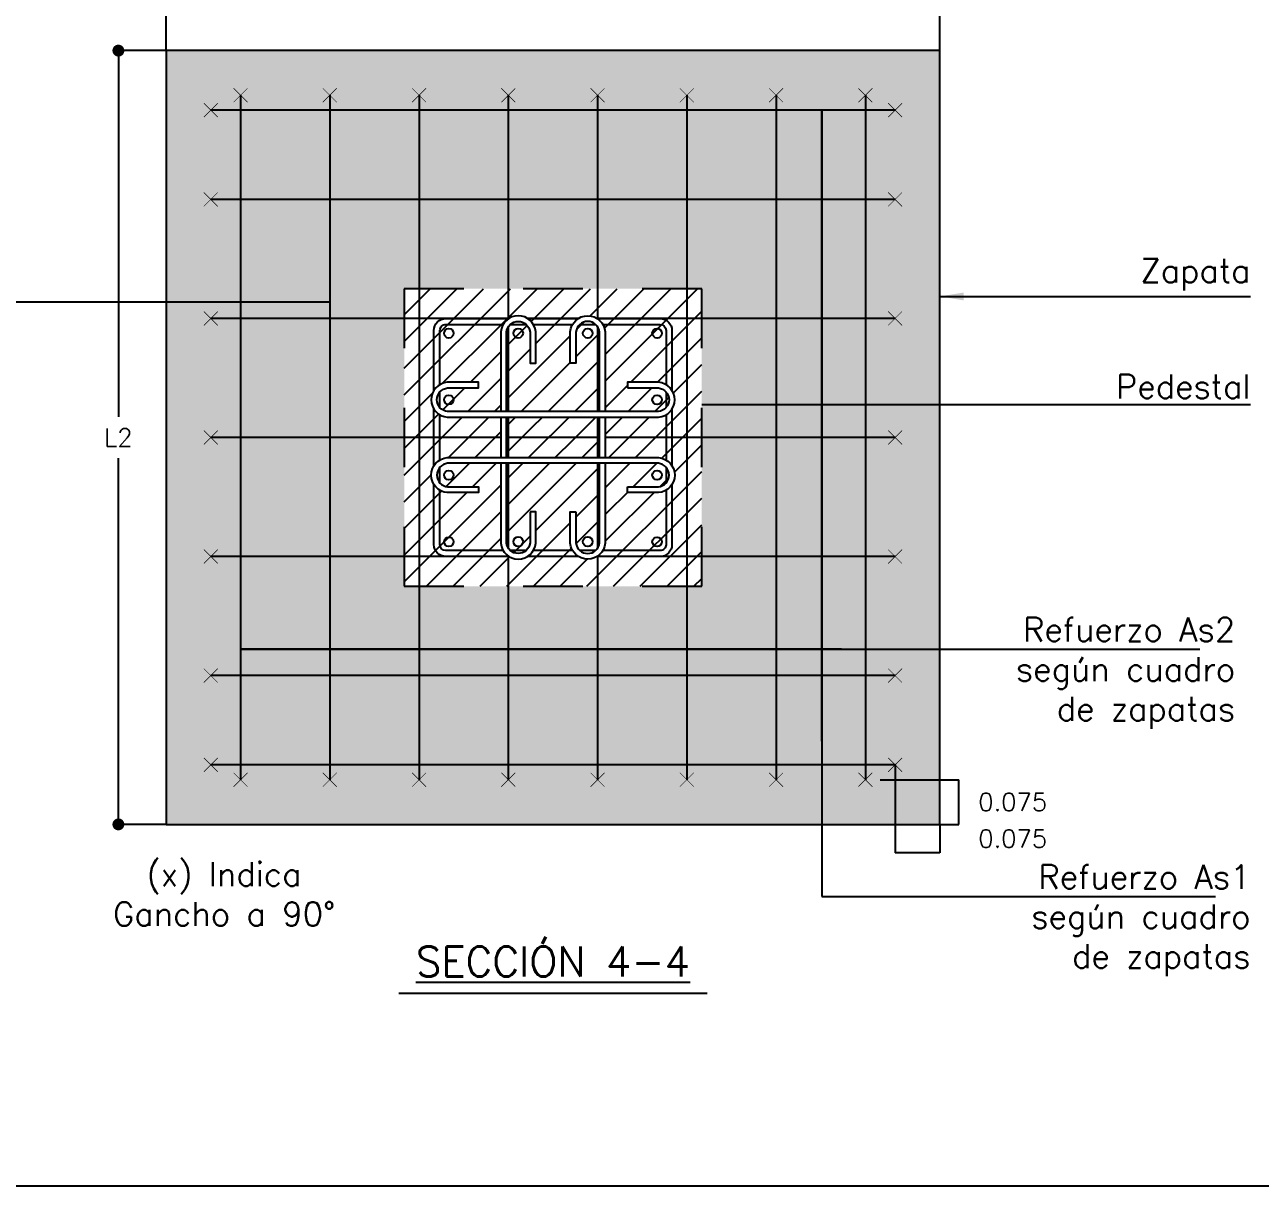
# Model space of a CAD drawing. Header units: millimetres. Extents: x 0 to 197, y -27 to 41.
# Drawn here: x 53.74 to 55.817, y -26.257 to -24.305 of the extents above; entities that cross this region are included whole.
import ezdxf
from ezdxf import colors
from ezdxf.entities.mleader import LeaderData, LeaderLine
from ezdxf.enums import TextEntityAlignment as Align
from ezdxf.math import Vec2, Vec3

# ---------------------------------------------------------------- set-up
doc = ezdxf.new("R2010")
doc.units = ezdxf.units.MM
doc.header["$LTSCALE"] = 0.01
doc.header["$PDMODE"] = 3
doc.linetypes.add('DASHED2', pattern=[0.375, 0.25, -0.125])
for name, color, linetype in [('FC_COTAS', 1, 'Continuous'), ('FC_COTAS @ 100', 1, 'Continuous'), ('FC_COTAS @ 20', 1, 'Continuous'), ('FC_HATCH 251', 251, 'Continuous'), ('FC_HATCH 253', 253, 'Continuous'), ('FC_HATCH 254', 254, 'Continuous'), ('FC_PROYECCION', 6, 'DASHED2'), ('FC_R-140', 2, 'Continuous'), ('FC_R-80', 11, 'Continuous'), ('FC_R-80 @ 20', 11, 'Continuous'), ('FC_REFUERZO', 5, 'Continuous'), ('FC_ZAPATAS', 3, 'Continuous')]:
    doc.layers.add(name, color=color, linetype=linetype)
doc.layers.add('FC_HOJA', color=230, linetype='Continuous', plot=False)
doc.styles.add('FC_TEXT1', font='romans.shx')
doc.dimstyles.new('FC_COTAS', dxfattribs={"dimtxt": 0.0015, "dimasz": 0.001, "dimexe": 0, "dimexo": 0, "dimgap": 0.001, "dimtad": 1, "dimtih": 1, "dimtoh": 1, "dimzin": 0, "dimdsep": 46, "dimtxsty": 'FC_TEXT1', "dimblk": 'DOT', "dimcen": 0.09, "dimclrd": 256, "dimclre": 256, "dimclrt": 256, "dimadec": 0, "dimazin": 0, "dimtfac": 1, "dimtix": 1, "dimtmove": 2, "dimatfit": 3, "dimfxl": 1.002, "dimtolj": 1, "dimtzin": 0, "dimlwd": -1, "dimarcsym": 0})
doc.dimstyles.new('FC_COTAS$7', dxfattribs={"dimtxt": 0.002, "dimasz": 0.002, "dimexe": 0, "dimexo": 0, "dimgap": 0.000375, "dimtad": 2, "dimtih": 1, "dimtoh": 1, "dimzin": 0, "dimdsep": 46, "dimtxsty": 'FC_TEXT1', "dimblk": 'DOT', "dimcen": 0.09, "dimclrd": 256, "dimclre": 256, "dimclrt": 11, "dimadec": 0, "dimazin": 0, "dimtfac": 1, "dimtix": 1, "dimtmove": 2, "dimatfit": 3, "dimfxl": 1.002, "dimtolj": 1, "dimtzin": 0, "dimlwd": -1, "dimarcsym": 0})

# ---------------------------------------------------------------- blocks, each defined once
blk = doc.blocks.new('FC_B_Gancho 90°')
at = {"layer": 'FC_COTAS', "ltscale": 0.9, "const_width": 0.00342}
for points in [[(-0.04, 0.04), (0.04, -0.04)], [(-0.04, -0.04), (0.04, 0.04)]]:
    blk.add_lwpolyline(points, dxfattribs=at)
blk = doc.blocks.new('*U378')
at = {"layer": 'FC_R-140', "color": 4, "ltscale": 1.5}
blk.add_lwpolyline([(-0.01295, 0), (0.01295, 0)], dxfattribs=at)
at = {"layer": 'FC_R-140', "ltscale": 1.5, "style": 'FC_TEXT1'}
blk.add_attdef('%%UTÍTULO', text='', height=0.0025, dxfattribs=at).set_placement((0, 0.00266), align=Align.MIDDLE_CENTER)
at = {"layer": 'FC_R-80', "ltscale": 1.5, "style": 'FC_TEXT1'}
blk.add_attdef('ESCALA', text='', height=0.002, dxfattribs=at).set_placement((-0.01295, -0.0017), align=Align.MIDDLE_LEFT)
blk = doc.blocks.new('*D429')
at = {"layer": 'Defpoints', "color": 0, "transparency": 16777216}
for p in [(55.2031, -25.549), (55.2781, -25.649), (55.2031, -25.6971)]:
    blk.add_point(p, dxfattribs=at)
at = {"layer": 'FC_COTAS', "lineweight": -2, "transparency": 16777216}
for p, q in [((55.2031, -25.549), (55.2031, -25.6971)), ((55.2781, -25.649), (55.2781, -25.6971))]:
    blk.add_line(p, q, dxfattribs=at)
at = {"layer": 'FC_COTAS', "transparency": 16777216}
blk.add_line((55.2781, -25.6971), (55.2031, -25.6971), dxfattribs=at)
at = {"layer": 'FC_COTAS', "transparency": 16777216, "insert": (55.4008, -25.673), "char_height": 0.03, "attachment_point": 5, "style": 'FC_TEXT1'}
blk.add_mtext('\\A1;0.075', dxfattribs=at)
blk = doc.blocks.new('_Dot')
at = {"color": 0, "linetype": 'ByBlock', "lineweight": -2}
blk.add_line((-0.5, 0), (-1, 0), dxfattribs=at)
at = {"color": 0, "linetype": 'ByBlock', "const_width": 0.5}
blk.add_lwpolyline([(-0.25, 0, 1), (0.25, 0, 1)], format="xyb", close=True, dxfattribs=at)
blk = doc.blocks.new('*D432')
at = {"layer": 'Defpoints', "color": 0, "transparency": 16777216}
for p in [(53.8978, -24.349), (53.9781, -24.349), (53.9781, -25.649)]:
    blk.add_point(p, dxfattribs=at)
at = {"layer": 'FC_COTAS', "lineweight": -2, "transparency": 16777216}
for p, q in [((53.9781, -24.349), (53.8978, -24.349)), ((53.9781, -25.649), (53.8978, -25.649))]:
    blk.add_line(p, q, dxfattribs=at)
at = {"layer": 'FC_COTAS', "transparency": 16777216}
for p, q in [((53.8978, -24.369), (53.8978, -24.964)), ((53.8978, -25.629), (53.8978, -25.034))]:
    blk.add_line(p, q, dxfattribs=at)
at = {"layer": 'FC_COTAS', "transparency": 16777216, "xscale": 0.02, "yscale": 0.02, "zscale": 0.02}
for p, rotation in [((53.8978, -24.349), 90), ((53.8978, -25.649), 270)]:
    blk.add_blockref('_Dot', p, dxfattribs=dict(at, rotation=rotation))
at = {"layer": 'FC_COTAS', "transparency": 16777216, "insert": (53.8978, -24.999), "char_height": 0.03, "attachment_point": 5, "style": 'FC_TEXT1'}
blk.add_mtext('\\A1;L2', dxfattribs=at)
blk = doc.blocks.new('*D433')
at = {"layer": 'Defpoints', "color": 0, "transparency": 16777216}
for p in [(55.2781, -24.2672), (53.9781, -24.349), (55.2781, -24.349)]:
    blk.add_point(p, dxfattribs=at)
at = {"layer": 'FC_COTAS', "lineweight": -2, "transparency": 16777216}
for p, q in [((53.9781, -24.349), (53.9781, -24.2672)), ((55.2781, -24.349), (55.2781, -24.2672))]:
    blk.add_line(p, q, dxfattribs=at)
at = {"layer": 'FC_COTAS', "transparency": 16777216}
blk.add_line((53.9981, -24.2672), (55.2581, -24.2672), dxfattribs=at)
at = {"layer": 'FC_COTAS', "transparency": 16777216, "xscale": 0.02, "yscale": 0.02, "zscale": 0.02, "rotation": 180}
blk.add_blockref('_Dot', (53.9781, -24.2672), dxfattribs=at)
at = {"layer": 'FC_COTAS', "transparency": 16777216, "xscale": 0.02, "yscale": 0.02, "zscale": 0.02}
blk.add_blockref('_Dot', (55.2781, -24.2672), dxfattribs=at)
at = {"layer": 'FC_COTAS', "transparency": 16777216, "insert": (54.6281, -24.2322), "char_height": 0.03, "attachment_point": 5, "style": 'FC_TEXT1'}
blk.add_mtext('\\A1;L1', dxfattribs=at)
blk = doc.blocks.new('*D435')
at = {"layer": 'Defpoints', "color": 0, "transparency": 16777216}
for p in [(55.1781, -25.574), (55.3102, -25.574), (55.2781, -25.649)]:
    blk.add_point(p, dxfattribs=at)
at = {"layer": 'FC_COTAS', "lineweight": -2, "transparency": 16777216}
for p, q in [((55.1781, -25.574), (55.3102, -25.574)), ((55.2781, -25.649), (55.3102, -25.649))]:
    blk.add_line(p, q, dxfattribs=at)
at = {"layer": 'FC_COTAS', "transparency": 16777216}
blk.add_line((55.3102, -25.649), (55.3102, -25.574), dxfattribs=at)
at = {"layer": 'FC_COTAS', "transparency": 16777216, "insert": (55.4008, -25.6115), "char_height": 0.03, "attachment_point": 5, "style": 'FC_TEXT1'}
blk.add_mtext('\\A1;0.075', dxfattribs=at)
blk = doc.blocks.new('*U417')
at = {"color": 0, "lineweight": -2}
blk.add_wipeout([(0.0294, -0.3001), (0.0294, -0.3536), (0.0285, -0.3577), (0.0274, -0.3612), (0.0258, -0.3646), (0.0237, -0.3677), (0.0213, -0.3705), (0.0186, -0.373), (0.0156, -0.3752), (0.0123, -0.377), (0.0089, -0.3783), (0.0053, -0.3792), (0.0016, -0.3796), (-0.0021, -0.3796), (-0.0058, -0.3791), (-0.0094, -0.3781), (-0.0128, -0.3767), (-0.0161, -0.3749), (-0.019, -0.3727), (-0.0217, -0.3701), (-0.0241, -0.3673), (-0.026, -0.3641), (-0.0276, -0.3607), (-0.0287, -0.3572), (-0.0294, -0.3534), (-0.0294, 0.0032), (-0.0287, 0.0071), (-0.0276, 0.0106), (-0.026, 0.014), (-0.0241, 0.0171), (-0.0217, 0.02), (-0.019, 0.0226), (-0.0161, 0.0248), (-0.0128, 0.0266), (-0.0094, 0.028), (-0.0058, 0.029), (-0.0021, 0.0295), (0.0016, 0.0295), (0.0053, 0.0291), (0.0089, 0.0282), (0.0123, 0.0268), (0.0156, 0.0251), (0.0186, 0.0229), (0.0213, 0.0204), (0.0237, 0.0176), (0.0258, 0.0145), (0.0274, 0.0111), (0.0285, 0.0076), (0.0293, 0.004), (0.0294, 0.0026), (0.0294, -0.0501), (0.0198, -0.0501), (0.0198, 0.0022), (0.0197, 0.0027), (0.0193, 0.0051), (0.0185, 0.0075), (0.0174, 0.0098), (0.016, 0.0119), (0.0144, 0.0138), (0.0126, 0.0155), (0.0105, 0.0169), (0.0083, 0.0181), (0.006, 0.019), (0.0036, 0.0196), (0.0011, 0.0199), (-0.0014, 0.0199), (-0.0039, 0.0195), (-0.0063, 0.0189), (-0.0086, 0.0179), (-0.0108, 0.0167), (-0.0128, 0.0152), (-0.0146, 0.0135), (-0.0162, 0.0116), (-0.0175, 0.0094), (-0.0186, 0.0072), (-0.0193, 0.0048), (-0.0198, 0.0024), (-0.0198, -0.3525), (-0.0193, -0.3549), (-0.0186, -0.3573), (-0.0175, -0.3595), (-0.0162, -0.3617), (-0.0146, -0.3636), (-0.0128, -0.3653), (-0.0108, -0.3668), (-0.0086, -0.3681), (-0.0063, -0.369), (-0.0039, -0.3696), (-0.0014, -0.37), (0.0011, -0.37), (0.0036, -0.3697), (0.006, -0.3691), (0.0083, -0.3682), (0.0105, -0.367), (0.0126, -0.3656), (0.0144, -0.3639), (0.016, -0.362), (0.0174, -0.3599), (0.0185, -0.3576), (0.0193, -0.3552), (0.0198, -0.3526), (0.0198, -0.3001)], dxfattribs=at)
blk.add_lwpolyline([(0.0198, -0.3001), (0.0198, -0.3522, -0.900773), (-0.0198, -0.3522), (-0.0198, 0.0021, -0.900773), (0.0198, 0.0021), (0.0198, -0.0501), (0.0294, -0.0501), (0.0294, 0.0025, 0.917819), (-0.0294, 0.0025), (-0.0294, -0.3526), (-0.0294, -0.3526, 0.917819), (0.0294, -0.3526), (0.0294, -0.3001)], format="xyb", close=True, dxfattribs=at)
blk = doc.blocks.new('*U418')
at = {"color": 0, "lineweight": -2}
blk.add_wipeout([(-0.0294, -0.3001), (-0.0294, -0.3536), (-0.0285, -0.3577), (-0.0274, -0.3612), (-0.0258, -0.3646), (-0.0237, -0.3677), (-0.0213, -0.3705), (-0.0186, -0.373), (-0.0156, -0.3752), (-0.0123, -0.377), (-0.0089, -0.3783), (-0.0053, -0.3792), (-0.0016, -0.3796), (0.0021, -0.3796), (0.0058, -0.3791), (0.0094, -0.3781), (0.0128, -0.3767), (0.0161, -0.3749), (0.019, -0.3727), (0.0217, -0.3701), (0.0241, -0.3673), (0.026, -0.3641), (0.0276, -0.3607), (0.0287, -0.3572), (0.0294, -0.3534), (0.0294, 0.0032), (0.0287, 0.0071), (0.0276, 0.0106), (0.026, 0.014), (0.0241, 0.0171), (0.0217, 0.02), (0.019, 0.0226), (0.0161, 0.0248), (0.0128, 0.0266), (0.0094, 0.028), (0.0058, 0.029), (0.0021, 0.0295), (-0.0016, 0.0295), (-0.0053, 0.0291), (-0.0089, 0.0282), (-0.0123, 0.0268), (-0.0156, 0.0251), (-0.0186, 0.0229), (-0.0213, 0.0204), (-0.0237, 0.0176), (-0.0258, 0.0145), (-0.0274, 0.0111), (-0.0285, 0.0076), (-0.0293, 0.004), (-0.0294, 0.0026), (-0.0294, -0.0501), (-0.0198, -0.0501), (-0.0198, 0.0022), (-0.0197, 0.0027), (-0.0193, 0.0051), (-0.0185, 0.0075), (-0.0174, 0.0098), (-0.016, 0.0119), (-0.0144, 0.0138), (-0.0126, 0.0155), (-0.0105, 0.0169), (-0.0083, 0.0181), (-0.006, 0.019), (-0.0036, 0.0196), (-0.0011, 0.0199), (0.0014, 0.0199), (0.0039, 0.0195), (0.0063, 0.0189), (0.0086, 0.0179), (0.0108, 0.0167), (0.0128, 0.0152), (0.0146, 0.0135), (0.0162, 0.0116), (0.0175, 0.0094), (0.0186, 0.0072), (0.0193, 0.0048), (0.0198, 0.0024), (0.0198, -0.3525), (0.0193, -0.3549), (0.0186, -0.3573), (0.0175, -0.3595), (0.0162, -0.3617), (0.0146, -0.3636), (0.0128, -0.3653), (0.0108, -0.3668), (0.0086, -0.3681), (0.0063, -0.369), (0.0039, -0.3696), (0.0014, -0.37), (-0.0011, -0.37), (-0.0036, -0.3697), (-0.006, -0.3691), (-0.0083, -0.3682), (-0.0105, -0.367), (-0.0126, -0.3656), (-0.0144, -0.3639), (-0.016, -0.362), (-0.0174, -0.3599), (-0.0185, -0.3576), (-0.0193, -0.3552), (-0.0198, -0.3526), (-0.0198, -0.3001)], dxfattribs=at)
blk.add_lwpolyline([(-0.0198, -0.3001), (-0.0198, -0.3522, 0.900773), (0.0198, -0.3522), (0.0198, 0.0021, 0.900773), (-0.0198, 0.0021), (-0.0198, -0.0501), (-0.0294, -0.0501), (-0.0294, 0.0025, -0.917819), (0.0294, 0.0025), (0.0294, -0.3526), (0.0294, -0.3526, -0.917819), (-0.0294, -0.3526), (-0.0294, -0.3001)], format="xyb", close=True, dxfattribs=at)
blk = doc.blocks.new('*U419')
at = {"color": 0, "lineweight": -2}
blk.add_wipeout([(0.3001, -0.0294), (0.3536, -0.0294), (0.3577, -0.0285), (0.3612, -0.0274), (0.3646, -0.0258), (0.3677, -0.0237), (0.3705, -0.0213), (0.373, -0.0186), (0.3752, -0.0156), (0.377, -0.0123), (0.3783, -0.0089), (0.3792, -0.0053), (0.3796, -0.0016), (0.3796, 0.0021), (0.3791, 0.0058), (0.3781, 0.0094), (0.3767, 0.0128), (0.3749, 0.0161), (0.3727, 0.019), (0.3701, 0.0217), (0.3673, 0.0241), (0.3641, 0.026), (0.3607, 0.0276), (0.3572, 0.0287), (0.3534, 0.0294), (-0.0032, 0.0294), (-0.0071, 0.0287), (-0.0106, 0.0276), (-0.014, 0.026), (-0.0171, 0.0241), (-0.02, 0.0217), (-0.0226, 0.019), (-0.0248, 0.0161), (-0.0266, 0.0128), (-0.028, 0.0094), (-0.029, 0.0058), (-0.0295, 0.0021), (-0.0295, -0.0016), (-0.0291, -0.0053), (-0.0282, -0.0089), (-0.0268, -0.0123), (-0.0251, -0.0156), (-0.0229, -0.0186), (-0.0204, -0.0213), (-0.0176, -0.0237), (-0.0145, -0.0258), (-0.0111, -0.0274), (-0.0076, -0.0285), (-0.004, -0.0293), (-0.0026, -0.0294), (0.0501, -0.0294), (0.0501, -0.0198), (-0.0022, -0.0198), (-0.0027, -0.0197), (-0.0051, -0.0193), (-0.0075, -0.0185), (-0.0098, -0.0174), (-0.0119, -0.016), (-0.0138, -0.0144), (-0.0155, -0.0126), (-0.0169, -0.0105), (-0.0181, -0.0083), (-0.019, -0.006), (-0.0196, -0.0036), (-0.0199, -0.0011), (-0.0199, 0.0014), (-0.0195, 0.0039), (-0.0189, 0.0063), (-0.0179, 0.0086), (-0.0167, 0.0108), (-0.0152, 0.0128), (-0.0135, 0.0146), (-0.0116, 0.0162), (-0.0094, 0.0175), (-0.0072, 0.0186), (-0.0048, 0.0193), (-0.0024, 0.0198), (0.3525, 0.0198), (0.3549, 0.0193), (0.3573, 0.0186), (0.3595, 0.0175), (0.3617, 0.0162), (0.3636, 0.0146), (0.3653, 0.0128), (0.3668, 0.0108), (0.3681, 0.0086), (0.369, 0.0063), (0.3696, 0.0039), (0.37, 0.0014), (0.37, -0.0011), (0.3697, -0.0036), (0.3691, -0.006), (0.3682, -0.0083), (0.367, -0.0105), (0.3656, -0.0126), (0.3639, -0.0144), (0.362, -0.016), (0.3599, -0.0174), (0.3576, -0.0185), (0.3552, -0.0193), (0.3526, -0.0198), (0.3001, -0.0198)], dxfattribs=at)
blk.add_lwpolyline([(0.3001, -0.0198), (0.3522, -0.0198, 0.900773), (0.3522, 0.0198), (-0.0021, 0.0198, 0.900773), (-0.0021, -0.0198), (0.0501, -0.0198), (0.0501, -0.0294), (-0.0025, -0.0294, -0.917819), (-0.0025, 0.0294), (0.3526, 0.0294), (0.3526, 0.0294, -0.917819), (0.3526, -0.0294), (0.3001, -0.0294)], format="xyb", close=True, dxfattribs=at)
blk = doc.blocks.new('*U410')
at = {"color": 0, "lineweight": -2}
blk.add_wipeout([(0.3001, 0.0294), (0.3536, 0.0294), (0.3577, 0.0285), (0.3612, 0.0274), (0.3646, 0.0258), (0.3677, 0.0237), (0.3705, 0.0213), (0.373, 0.0186), (0.3752, 0.0156), (0.377, 0.0123), (0.3783, 0.0089), (0.3792, 0.0053), (0.3796, 0.0016), (0.3796, -0.0021), (0.3791, -0.0058), (0.3781, -0.0094), (0.3767, -0.0128), (0.3749, -0.0161), (0.3727, -0.019), (0.3701, -0.0217), (0.3673, -0.0241), (0.3641, -0.026), (0.3607, -0.0276), (0.3572, -0.0287), (0.3534, -0.0294), (-0.0032, -0.0294), (-0.0071, -0.0287), (-0.0106, -0.0276), (-0.014, -0.026), (-0.0171, -0.0241), (-0.02, -0.0217), (-0.0226, -0.019), (-0.0248, -0.0161), (-0.0266, -0.0128), (-0.028, -0.0094), (-0.029, -0.0058), (-0.0295, -0.0021), (-0.0295, 0.0016), (-0.0291, 0.0053), (-0.0282, 0.0089), (-0.0268, 0.0123), (-0.0251, 0.0156), (-0.0229, 0.0186), (-0.0204, 0.0213), (-0.0176, 0.0237), (-0.0145, 0.0258), (-0.0111, 0.0274), (-0.0076, 0.0285), (-0.004, 0.0293), (-0.0026, 0.0294), (0.0501, 0.0294), (0.0501, 0.0198), (-0.0022, 0.0198), (-0.0027, 0.0197), (-0.0051, 0.0193), (-0.0075, 0.0185), (-0.0098, 0.0174), (-0.0119, 0.016), (-0.0138, 0.0144), (-0.0155, 0.0126), (-0.0169, 0.0105), (-0.0181, 0.0083), (-0.019, 0.006), (-0.0196, 0.0036), (-0.0199, 0.0011), (-0.0199, -0.0014), (-0.0195, -0.0039), (-0.0189, -0.0063), (-0.0179, -0.0086), (-0.0167, -0.0108), (-0.0152, -0.0128), (-0.0135, -0.0146), (-0.0116, -0.0162), (-0.0094, -0.0175), (-0.0072, -0.0186), (-0.0048, -0.0193), (-0.0024, -0.0198), (0.3525, -0.0198), (0.3549, -0.0193), (0.3573, -0.0186), (0.3595, -0.0175), (0.3617, -0.0162), (0.3636, -0.0146), (0.3653, -0.0128), (0.3668, -0.0108), (0.3681, -0.0086), (0.369, -0.0063), (0.3696, -0.0039), (0.37, -0.0014), (0.37, 0.0011), (0.3697, 0.0036), (0.3691, 0.006), (0.3682, 0.0083), (0.367, 0.0105), (0.3656, 0.0126), (0.3639, 0.0144), (0.362, 0.016), (0.3599, 0.0174), (0.3576, 0.0185), (0.3552, 0.0193), (0.3526, 0.0198), (0.3001, 0.0198)], dxfattribs=at)
blk.add_lwpolyline([(0.3001, 0.0198), (0.3522, 0.0198, -0.900773), (0.3522, -0.0198), (-0.0021, -0.0198, -0.900773), (-0.0021, 0.0198), (0.0501, 0.0198), (0.0501, 0.0294), (-0.0025, 0.0294, 0.917819), (-0.0025, -0.0294), (0.3526, -0.0294), (0.3526, -0.0294, 0.917819), (0.3526, 0.0294), (0.3001, 0.0294)], format="xyb", close=True, dxfattribs=at)
blk = doc.blocks.new('FC_B_Convencion de estribos_1')
at = {"layer": 'FC_COTAS @ 100', "ltscale": 0.6}
ml = blk.add_multileader_mtext('Standard', dxfattribs=at)
ml.set_content('Cantidad de ramas verticales(**)', color=11, style='FC_TEXT1')
ml.set_leader_properties()
ml.build(insert=Vec2(0, 0))
ml.multileader.update_dxf_attribs({"has_dogleg": 0, "text_left_attachment_type": 6, "text_right_attachment_type": 6, "dogleg_length": 0.008, "arrow_head_size": 0.15, "scale": 100})
ctx = ml.context
ctx.base_point, ctx.scale, ctx.char_height, ctx.arrow_head_size, ctx.landing_gap_size, ctx.plane_origin = Vec3(0.0043, 1.0619), 100, 0.15, 0.15, 0.1, Vec3(0.5183, 1.749)
ctx.left_attachment, ctx.right_attachment = 6, 6
notes = []
notes.append((ctx, [(0, (1, 1, 0), (1.8571, 1.0619), (-1, 0), 0.217, [(0, [(1.9564, 1.0619)], 0, [])])]))
ctx.mtext.insert, ctx.mtext.width, ctx.mtext.line_spacing_style, ctx.mtext.flow_direction = Vec3(0.1043, 1.2619), 1.595804, 2, 5
for ctx, leaders in notes:
    for number, flags, end, landing, length, lines in leaders:
        leader = LeaderData()
        leader.index, (leader.has_last_leader_line, leader.has_dogleg_vector, leader.attachment_direction) = number, flags
        leader.last_leader_point, leader.dogleg_vector, leader.dogleg_length = Vec3(end), Vec3(landing), length
        for number, points, colour, breaks in lines:
            line = LeaderLine()
            line.index, line.vertices, line.color, line.breaks = number, Vec3.list(points), colors.encode_raw_color(colour), breaks
            leader.lines.append(line)
        ctx.leaders.append(leader)

msp = doc.modelspace()

# ---------------------------------------------------------------- hatches: boundary and pattern name
at = {"layer": 'FC_HATCH 253', "ltscale": 0.9}
h = msp.add_hatch(dxfattribs=at)
h.set_pattern_fill('ANSI31', color=256, scale=0.01)
h.set_pattern_definition([(45, (23.548246, -41.568476), (-0.02245064, 0.02245064), [])])
h.paths.add_polyline_path([(54.3781, -24.749), (54.3781, -25.249), (54.8781, -25.249), (54.8781, -24.749)])
at = {"layer": 'FC_HATCH 254', "ltscale": 0.6}
h = msp.add_hatch(color=256, dxfattribs=at)
h.dxf.hatch_style = 1
h.paths.add_polyline_path([(55.2781, -24.349), (53.9781, -24.349), (53.9781, -25.649), (55.2781, -25.649)])
h.paths.add_polyline_path([(54.8781, -25.249), (54.3781, -25.249), (54.3781, -24.749), (54.8781, -24.749)], flags=16)

# ---------------------------------------------------------------- linework, layer by layer
at = {"layer": 'FC_HATCH 251', "ltscale": 0.6}
for centre in [(54.4531, -24.8239), (54.8031, -24.8239), (54.4531, -24.9356), (54.8031, -24.9356), (54.4531, -25.0622), (54.8031, -25.0622), (54.4531, -25.1742), (54.8031, -25.1742)]:
    msp.add_circle(centre, 0.008, dxfattribs=at)
at = {"layer": 'FC_HATCH 253', "ltscale": 0.6}
for points in [[(54.4481, -24.799), (54.8082, -24.7991, -0.414135), (54.8281, -24.8191), (54.8281, -25.1791, -0.414293), (54.8081, -25.1991), (54.4481, -25.199, -0.414135), (54.4281, -25.179), (54.4281, -24.819, -0.414292)], [(54.4481, -24.809), (54.8081, -24.8091, -0.414135), (54.8181, -24.8191), (54.8181, -25.1791, -0.414293), (54.8081, -25.1891), (54.4481, -25.189, -0.414135), (54.4381, -25.179), (54.4381, -24.819, -0.414292)]]:
    msp.add_lwpolyline(points, format="xyb", close=True, dxfattribs=at)
at = {"layer": 'FC_HOJA', "ltscale": 0.6}
msp.add_lwpolyline([(49.8662, -22.9765), (56.0578, -22.9765), (56.0578, -26.2571), (49.8662, -26.2571)], close=True, dxfattribs=at)
at = {"layer": 'FC_PROYECCION', "ltscale": 0.6}
msp.add_lwpolyline([(54.3781, -25.249), (54.8781, -25.249), (54.8781, -24.749), (54.3781, -24.749)], close=True, dxfattribs=at)
at = {"layer": 'FC_REFUERZO', "color": 7, "ltscale": 0.6}
for points in [[(54.1031, -24.424), (54.1031, -25.574)], [(54.2531, -24.424), (54.2531, -25.574)], [(54.4031, -24.424), (54.4031, -25.574)], [(54.5531, -24.424), (54.5531, -25.574)], [(54.7031, -24.424), (54.7031, -25.574)], [(54.8531, -24.424), (54.8531, -25.574)], [(55.0031, -24.424), (55.0031, -25.574)], [(55.1531, -24.424), (55.1531, -25.574)], [(55.2031, -24.449), (54.0531, -24.449)], [(55.2031, -24.599), (54.0531, -24.599)], [(55.2031, -24.799), (54.0531, -24.799)], [(55.2031, -24.999), (54.0531, -24.999)], [(55.2031, -25.199), (54.0531, -25.199)], [(55.2031, -25.399), (54.0531, -25.399)], [(55.2031, -25.549), (54.0531, -25.549)]]:
    msp.add_lwpolyline(points, dxfattribs=at)
at = {"layer": 'FC_ZAPATAS', "ltscale": 0.6}
msp.add_lwpolyline([(53.9781, -25.649), (55.2781, -25.649), (55.2781, -24.349), (53.9781, -24.349)], close=True, dxfattribs=at)

# ---------------------------------------------------------------- block references
msp.add_blockref('FC_B_Convencion de estribos_1', (37.6442, -26.3039))
at = {"layer": 'FC_COTAS', "yscale": 0.2925, "zscale": 0.2925}
for p, xscale, rotation in [((54.1031, -24.424), -0.2925, 270), ((54.2531, -24.424), -0.2925, 270), ((54.4031, -24.424), -0.2925, 270), ((54.5531, -24.424), -0.2925, 270), ((54.7031, -24.424), -0.2925, 270), ((54.8531, -24.424), -0.2925, 270), ((55.0031, -24.424), -0.2925, 270), ((55.1531, -24.424), -0.2925, 270), ((54.0531, -24.449), 0.2925, 270), ((55.2031, -24.449), -0.2925, 90), ((54.0531, -24.599), 0.2925, 270), ((55.2031, -24.599), -0.2925, 90), ((54.0531, -24.799), 0.2925, 270), ((55.2031, -24.799), -0.2925, 90), ((54.0531, -24.999), 0.2925, 270), ((55.2031, -24.999), -0.2925, 90), ((54.0531, -25.199), 0.2925, 270), ((55.2031, -25.199), -0.2925, 90), ((54.0531, -25.399), 0.2925, 270), ((55.2031, -25.399), -0.2925, 90), ((54.0531, -25.549), 0.2925, 270), ((55.2031, -25.549), -0.2925, 90), ((54.1031, -25.574), 0.2925, 270), ((54.2531, -25.574), 0.2925, 270), ((54.4031, -25.574), 0.2925, 270), ((54.5531, -25.574), 0.2925, 270), ((54.7031, -25.574), 0.2925, 270), ((54.8531, -25.574), 0.2925, 270), ((55.0031, -25.574), 0.2925, 270), ((55.1531, -25.574), 0.2925, 270)]:
    msp.add_blockref('FC_B_Gancho 90°', p, dxfattribs=dict(at, xscale=xscale, rotation=rotation))
at = {"layer": 'FC_COTAS', "xscale": 20, "yscale": 20, "zscale": 20}
msp.add_blockref('*U378', (54.6281, -25.9326), dxfattribs=at).add_auto_attribs({'%%UTÍTULO': '%%USECCIÓN 4-4'})

# ---------------------------------------------------------------- texts
at = {"layer": 'FC_COTAS @ 20', "color": 11, "char_height": 0.04, "attachment_point": 9, "style": 'FC_TEXT1'}
for s, insert in [('Zapata', (55.8005, -24.752)), ('Pedestal', (55.8005, -24.9334))]:
    msp.add_mtext(s, dxfattribs=dict(at, insert=insert))
at = {"layer": 'FC_R-80 @ 20', "insert": (54.0555, -25.7661), "char_height": 0.04, "attachment_point": 5, "style": 'FC_TEXT1'}
msp.add_mtext('\\pi-0.12,l0.16,t0.16;(x) Indica\\PGancho a 90°', dxfattribs=at)

# ---------------------------------------------------------------- dimensions: what is measured, and where the dimension line sits
at = {"layer": 'FC_COTAS @ 20'}
dim = msp.add_linear_dim(base=(55.2781, -24.2672), p1=(53.9781, -24.349), p2=(55.2781, -24.349), text='L1', dimstyle='FC_COTAS', override={"dimscale": 20, "dimtix": 1, "dimtofl": 1, "dimtmove": 2, "dimatfit": 1}, dxfattribs=at)
dim.commit()
dim.dimension.update_dxf_attribs({"geometry": '*D433', "text_midpoint": (54.6281, -24.2322)})
dim = msp.add_linear_dim(base=(53.8978, -24.349), p1=(53.9781, -25.649), p2=(53.9781, -24.349), angle=90, text='L2', dimstyle='FC_COTAS', override={"dimscale": 20, "dimtix": 1, "dimtofl": 1, "dimtmove": 2, "dimatfit": 1}, dxfattribs=at)
dim.commit()
dim.dimension.update_dxf_attribs({"geometry": '*D432', "text_midpoint": (53.8978, -24.999)})
dim = msp.add_linear_dim(base=(55.2031, -25.6971), p1=(55.2781, -25.649), p2=(55.2031, -25.549), dimstyle='FC_COTAS', override={"dimscale": 20, "dimdec": 3, "dimtix": 1, "dimtofl": 1, "dimtmove": 2, "dimatfit": 1}, dxfattribs=at)
dim.commit()
dim.dimension.update_dxf_attribs({"geometry": '*D429', "text_midpoint": (55.4008, -25.673), "dimtype": 128})
dim = msp.add_linear_dim(base=(55.3102, -25.574), p1=(55.2781, -25.649), p2=(55.1781, -25.574), angle=90, dimstyle='FC_COTAS', override={"dimscale": 20, "dimdec": 3, "dimtix": 1, "dimtofl": 1, "dimtmove": 2, "dimatfit": 1}, dxfattribs=at)
dim.commit()
dim.dimension.update_dxf_attribs({"geometry": '*D435', "text_midpoint": (55.4008, -25.6115), "dimtype": 128})

# ---------------------------------------------------------------- leaders
at = {"layer": 'FC_COTAS @ 20', "annotation_type": 0, "has_hookline": 1, "hookline_direction": 0}
for points, text_width in [([(55.2781, -24.762), (55.5981, -24.762)], 0.1924), ([(54.8781, -24.9434), (55.5543, -24.9434)], 0.2362)]:
    msp.add_leader(points, dimstyle='FC_COTAS$7', override={"dimscale": 20, "dimgap": 0.0005, "dimtad": 1}, dxfattribs=dict(at, text_width=text_width))
at = {"layer": 'FC_COTAS @ 20'}
ml = msp.add_multileader_mtext('Standard', dxfattribs=at)
ml.set_content('Refuerzo As1\\Psegún cuadro\\Pde zapatas', color=11, style='FC_TEXT1')
ml.set_leader_properties()
ml.build(insert=Vec2(0, 0))
ml.multileader.update_dxf_attribs({"text_left_attachment_type": 6, "text_right_attachment_type": 6, "dogleg_length": 0.008, "arrow_head_size": 0.04, "scale": 20})
ctx = ml.context
ctx.base_point, ctx.scale, ctx.char_height, ctx.arrow_head_size, ctx.landing_gap_size, ctx.plane_origin = Vec3(55.3729, -25.7704), 20, 0.04, 0.04, 0.02, Vec3(55.0797, -26.372)
ctx.left_attachment, ctx.right_attachment, ctx.text_align_type = 6, 6, 2
notes = []
notes.append((ctx, [(0, (1, 1, 0), (55.0797, -25.7704), (1, 0), 0.2932, [(6, [(55.0797, -25.549), (55.0797, -25.399), (55.0797, -25.199), (55.0797, -24.999), (55.0797, -24.799), (55.0797, -24.599), (55.0797, -24.449)], 0, [])])]))
ctx.mtext.insert, ctx.mtext.alignment, ctx.mtext.line_spacing_style, ctx.mtext.flow_direction = Vec3(55.8005, -25.7171), 3, 2, 5
ml = msp.add_multileader_mtext('Standard', dxfattribs=at)
ml.set_content('Refuerzo de pedestal #4 a máx 0.20 L=0.85', color=11, style='FC_TEXT1')
ml.set_leader_properties()
ml.build(insert=Vec2(0, 0))
ml.multileader.update_dxf_attribs({"text_left_attachment_type": 6, "text_right_attachment_type": 6, "dogleg_length": 0.008, "arrow_head_size": 0.04, "scale": 20})
ctx = ml.context
ctx.base_point, ctx.scale, ctx.char_height, ctx.arrow_head_size, ctx.landing_gap_size, ctx.plane_origin = Vec3(53.1532, -24.7709), 20, 0.04, 0.04, 0.02, Vec3(52.4355, -25.5939)
ctx.left_attachment, ctx.right_attachment, ctx.text_align_type = 6, 6, 2
notes.append((ctx, [(0, (1, 1, 0), (52.6416, -24.7709), (1, 0), 0.5117, [(1, [(52.3853, -24.7709), (51.8503, -24.7709)], 0, [])])]))
ctx.mtext.insert, ctx.mtext.width, ctx.mtext.alignment, ctx.mtext.line_spacing_style, ctx.mtext.flow_direction = Vec3(53.7142, -24.7229), 0.591542, 3, 2, 5
ml = msp.add_multileader_mtext('Standard', dxfattribs=at)
ml.set_content('Refuerzo de pedestal #4 a máx 0.20 L=0.85', color=11, style='FC_TEXT1')
ml.set_leader_properties()
ml.build(insert=Vec2(0, 0))
ml.multileader.update_dxf_attribs({"text_left_attachment_type": 6, "text_right_attachment_type": 6, "dogleg_length": 0.008, "arrow_head_size": 0.04, "scale": 20})
ctx = ml.context
ctx.base_point, ctx.scale, ctx.char_height, ctx.arrow_head_size, ctx.landing_gap_size, ctx.plane_origin = Vec3(62.3753, -24.7709), 20, 0.04, 0.04, 0.02, Vec3(61.6576, -25.5939)
ctx.left_attachment, ctx.right_attachment, ctx.text_align_type = 6, 6, 2
notes.append((ctx, [(0, (1, 1, 0), (61.8636, -24.7709), (1, 0), 0.5117, [(1, [(61.6073, -24.7709), (61.0723, -24.7709)], 0, [])])]))
ctx.mtext.insert, ctx.mtext.width, ctx.mtext.alignment, ctx.mtext.line_spacing_style, ctx.mtext.flow_direction = Vec3(62.9362, -24.7229), 0.591542, 3, 2, 5
ml = msp.add_multileader_mtext('Standard', dxfattribs=at)
ml.set_content('Refuerzo As2\\Psegún cuadro\\Pde zapatas', color=11, style='FC_TEXT1')
ml.set_leader_properties()
ml.build(insert=Vec2(0, 0))
ml.multileader.update_dxf_attribs({"text_left_attachment_type": 6, "text_right_attachment_type": 6, "dogleg_length": 0.008, "arrow_head_size": 0.04, "scale": 20})
ctx = ml.context
ctx.base_point, ctx.scale, ctx.char_height, ctx.arrow_head_size, ctx.landing_gap_size, ctx.plane_origin = Vec3(55.3471, -25.3549), 20, 0.04, 0.04, 0.02, Vec3(55.1531, -26.1779)
ctx.left_attachment, ctx.right_attachment, ctx.text_align_type = 6, 6, 2
notes.append((ctx, [(0, (1, 1, 0), (55.2614, -25.3549), (1, 0), 0.0857, [(7, [(55.1531, -25.3549), (55.0031, -25.3549), (54.8531, -25.3549), (54.7031, -25.3549), (54.5531, -25.3549), (54.4031, -25.3549), (54.2531, -25.3549), (54.1031, -25.3549)], 0, [])])]))
ctx.mtext.insert, ctx.mtext.alignment, ctx.mtext.line_spacing_style, ctx.mtext.flow_direction = Vec3(55.7747, -25.3016), 3, 2, 5
for ctx, leaders in notes:
    for number, flags, end, landing, length, lines in leaders:
        leader = LeaderData()
        leader.index, (leader.has_last_leader_line, leader.has_dogleg_vector, leader.attachment_direction) = number, flags
        leader.last_leader_point, leader.dogleg_vector, leader.dogleg_length = Vec3(end), Vec3(landing), length
        for number, points, colour, breaks in lines:
            line = LeaderLine()
            line.index, line.vertices, line.color, line.breaks = number, Vec3.list(points), colors.encode_raw_color(colour), breaks
            leader.lines.append(line)
        ctx.leaders.append(leader)

# ---------------------------------------------------------------- next in the draw order: block references
at = {"layer": 'FC_HATCH 253', "ltscale": 0.9}
for name, p in [('*U417', (54.5698, -24.8239)), ('*U418', (54.6865, -24.8239))]:
    msp.add_blockref(name, p, dxfattribs=at)

# ---------------------------------------------------------------- next in the draw order: linework, layer by layer
at = {"layer": 'FC_HATCH 251', "ltscale": 0.6}
for centre in [(54.5698, -24.8239), (54.6865, -24.8239), (54.5698, -25.174), (54.6865, -25.174)]:
    msp.add_circle(centre, 0.008, dxfattribs=at)

# ---------------------------------------------------------------- next in the draw order: block references
at = {"layer": 'FC_HATCH 253', "ltscale": 0.9}
for name, p in [('*U410', (54.4531, -24.9356)), ('*U419', (54.4531, -25.0622))]:
    msp.add_blockref(name, p, dxfattribs=at)

doc.saveas('drawing.dxf')
